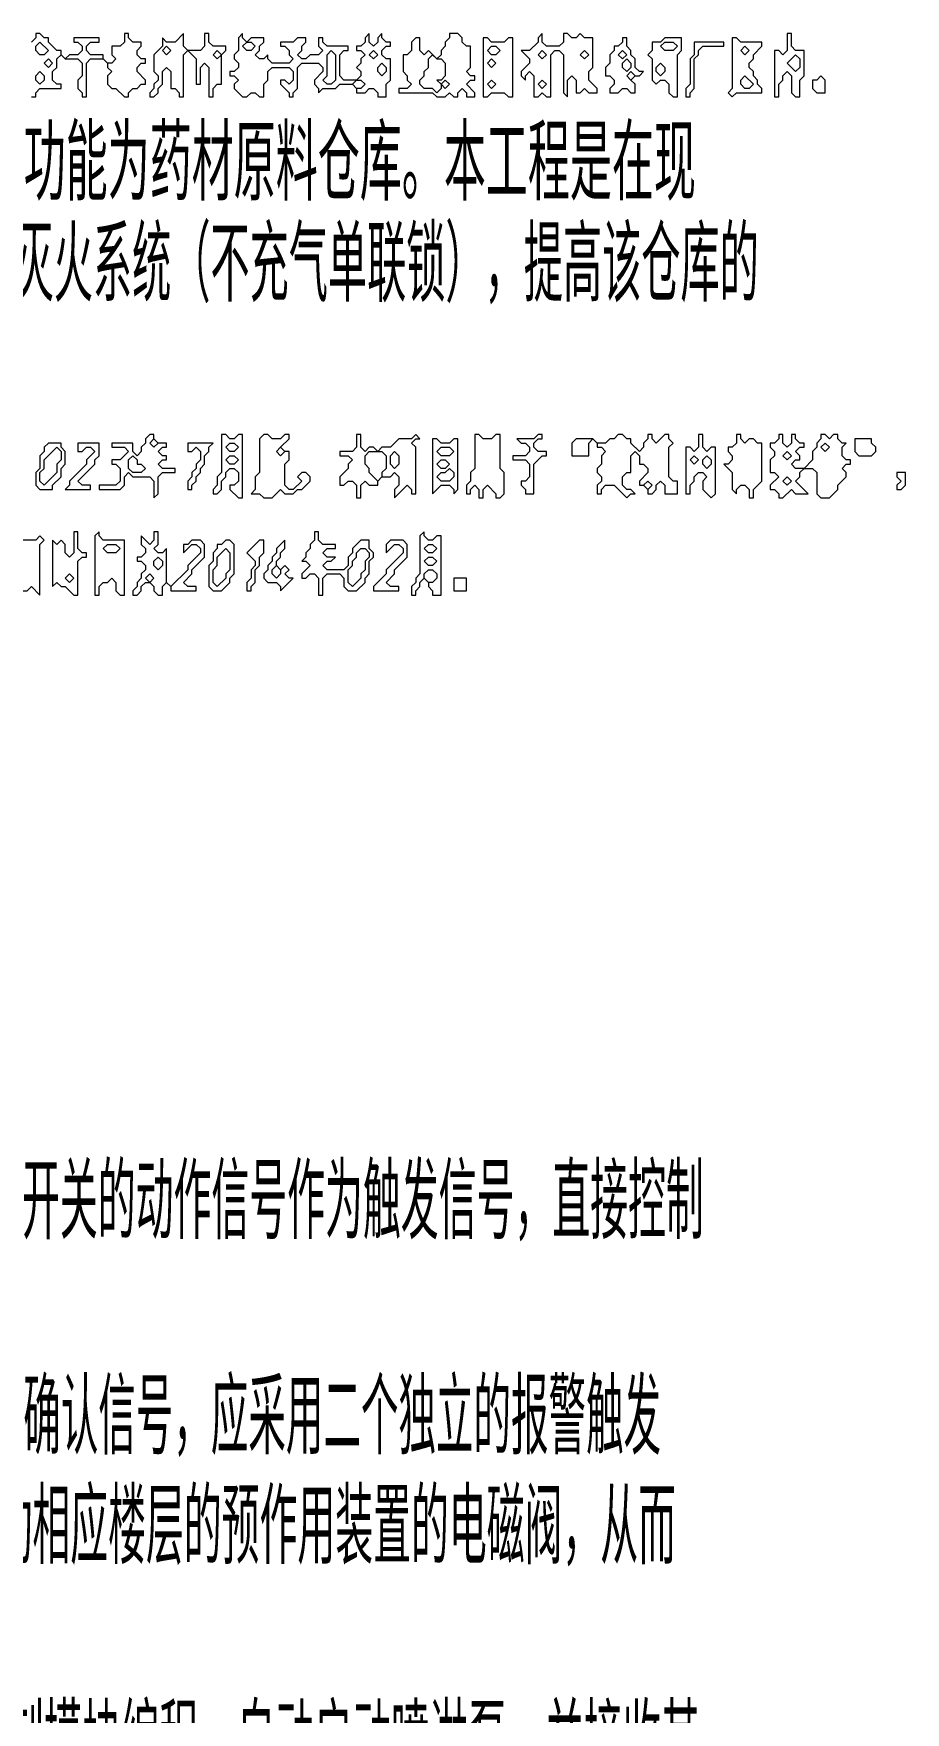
# Model space of a CAD drawing. Extents: x 67 to 2454, y 50 to 1737.
# Drawn here: x 1635.5 to 1842, y 857.3 to 1255 of the extents above; entities that cross this region are included whole.
import ezdxf

# ---------------------------------------------------------------- set-up
doc = ezdxf.new("R2010")
doc.units = 0
doc.layers.add('OCR_TEXT', color=6, linetype='Continuous', lineweight=0)
doc.layers.add('TEXT_FALLBACK_OUTLINE', color=2, linetype='Continuous', lineweight=0)
doc.styles.add('wqy-unicode', font='wqy-unicode.lff')

msp = doc.modelspace()

# ---------------------------------------------------------------- linework, layer by layer
at = {"layer": 'TEXT_FALLBACK_OUTLINE', "color": 2}
for points in [[(1636, 1255), (1636, 1254), (1635, 1253)], [(1635, 1240), (1636, 1240), (1636, 1241), (1637, 1242), (1642, 1242), (1642, 1243), (1641, 1243), (1640, 1244), (1640, 1246), (1641, 1247), (1641, 1249), (1642, 1250), (1643, 1249), (1646, 1249), (1647, 1248), (1647, 1245), (1646, 1244), (1646, 1242), (1647, 1241), (1647, 1240), (1648, 1240), (1648, 1248), (1649, 1249), (1652, 1249), (1653, 1248), (1653, 1247), (1654, 1246), (1653, 1245), (1653, 1243), (1654, 1242), (1655, 1242), (1657, 1240), (1658, 1240), (1658, 1241), (1659, 1242), (1660, 1242), (1661, 1243), (1662, 1243), (1662, 1244), (1660, 1246), (1660, 1247), (1661, 1248), (1662, 1248), (1662, 1249), (1661, 1249), (1660, 1250), (1660, 1251), (1661, 1252), (1661, 1253), (1659, 1253), (1658, 1254), (1658, 1255), (1657, 1255), (1657, 1253)], [(1657, 1253), (1656, 1252), (1654, 1252), (1654, 1250), (1655, 1249), (1654, 1248), (1653, 1248), (1652, 1249), (1652, 1250), (1649, 1250), (1648, 1251), (1648, 1252), (1649, 1253), (1651, 1253), (1651, 1254), (1645, 1254), (1645, 1253), (1646, 1253), (1647, 1252), (1647, 1251), (1646, 1250), (1644, 1250), (1643, 1249), (1642, 1250), (1642, 1251), (1641, 1251), (1639, 1253), (1639, 1254), (1638, 1254), (1637, 1255), (1636, 1255)], [(1685, 1255), (1684, 1254), (1684, 1251), (1683, 1250), (1683, 1249), (1684, 1248), (1684, 1247), (1683, 1246), (1682, 1246), (1682, 1245), (1683, 1245), (1684, 1244), (1683, 1243), (1683, 1242), (1685, 1240), (1686, 1240), (1687, 1241), (1688, 1241), (1689, 1240), (1690, 1240), (1690, 1243), (1691, 1244), (1691, 1246), (1692, 1247), (1696, 1247), (1697, 1246), (1697, 1244), (1696, 1243), (1695, 1244), (1694, 1244), (1694, 1243), (1696, 1241), (1696, 1240), (1697, 1240), (1697, 1241), (1698, 1242), (1698, 1247), (1699, 1248), (1703, 1248), (1704, 1247), (1704, 1246), (1702, 1244), (1702, 1243), (1703, 1242), (1703, 1241), (1704, 1242), (1707, 1242), (1708, 1243), (1711, 1243), (1712, 1242), (1712, 1241), (1714, 1241), (1715, 1242), (1716, 1242), (1717, 1241), (1717, 1240), (1719, 1240), (1719, 1243), (1720, 1244), (1720, 1249), (1719, 1249), (1718, 1250), (1718, 1251), (1719, 1252)], [(1690, 1254), (1687, 1254), (1686, 1253), (1685, 1254), (1685, 1255)], [(1719, 1252), (1720, 1252), (1720, 1253), (1719, 1253), (1718, 1254), (1718, 1255), (1717, 1254), (1717, 1253), (1716, 1252), (1715, 1253), (1715, 1255), (1714, 1254), (1714, 1253), (1713, 1252), (1712, 1252), (1712, 1251), (1713, 1251), (1714, 1250), (1713, 1249), (1713, 1248), (1712, 1247), (1713, 1246), (1713, 1245), (1712, 1244), (1709, 1244), (1708, 1245), (1708, 1250), (1709, 1251), (1710, 1251), (1710, 1252), (1705, 1252), (1704, 1253), (1704, 1254), (1703, 1254), (1703, 1252), (1704, 1251), (1703, 1250), (1701, 1250), (1700, 1249), (1699, 1249), (1698, 1250), (1699, 1251), (1699, 1252), (1700, 1253), (1700, 1254), (1698, 1254), (1697, 1253), (1694, 1253), (1694, 1252), (1695, 1252), (1696, 1251), (1696, 1250), (1697, 1249), (1696, 1248), (1692, 1248), (1691, 1249), (1691, 1250), (1690, 1249), (1689, 1249), (1688, 1250), (1689, 1251), (1689, 1252), (1690, 1253), (1690, 1254)], [(1774, 1160), (1773, 1159), (1772, 1159), (1771, 1158), (1769, 1158), (1768, 1159), (1764, 1159), (1763, 1158), (1763, 1155), (1767, 1155), (1767, 1158), (1768, 1159), (1769, 1158), (1769, 1157), (1770, 1157), (1771, 1156), (1770, 1155), (1770, 1153), (1769, 1152), (1769, 1151), (1770, 1150), (1770, 1149), (1769, 1148), (1769, 1146), (1770, 1146), (1770, 1147), (1771, 1148), (1773, 1148), (1776, 1145), (1777, 1146), (1778, 1146), (1777, 1147), (1776, 1147), (1775, 1148), (1775, 1150), (1776, 1151), (1777, 1151), (1777, 1155), (1778, 1156), (1779, 1155), (1779, 1153), (1780, 1153), (1781, 1152), (1781, 1151), (1779, 1149), (1779, 1148), (1780, 1148), (1781, 1147), (1781, 1146), (1782, 1146), (1783, 1147), (1783, 1148), (1784, 1149), (1785, 1148), (1785, 1146), (1788, 1146), (1788, 1149), (1787, 1149), (1786, 1150), (1786, 1157), (1787, 1158), (1786, 1159), (1786, 1160), (1785, 1160)], [(1785, 1160), (1783, 1158), (1782, 1159), (1782, 1160), (1781, 1160), (1781, 1159), (1780, 1158), (1780, 1157), (1779, 1156), (1777, 1158), (1777, 1159), (1776, 1159), (1775, 1160), (1774, 1160)], [(1812, 1160), (1812, 1159), (1811, 1158), (1810, 1158), (1810, 1157), (1811, 1156), (1811, 1155), (1810, 1154), (1810, 1151), (1811, 1151), (1812, 1150), (1810, 1148), (1810, 1147), (1811, 1147), (1812, 1146), (1812, 1145), (1813, 1145), (1815, 1147), (1816, 1146), (1819, 1146), (1816, 1149), (1817, 1150), (1817, 1151), (1818, 1152), (1820, 1152), (1821, 1151), (1821, 1146), (1822, 1145), (1824, 1145), (1826, 1147), (1826, 1148), (1828, 1150), (1828, 1151), (1827, 1152), (1828, 1153), (1829, 1153), (1829, 1154), (1828, 1154), (1827, 1155), (1827, 1157), (1828, 1158), (1827, 1158), (1826, 1159), (1826, 1160), (1825, 1160), (1824, 1159), (1823, 1160), (1822, 1160), (1822, 1159), (1821, 1158), (1821, 1157), (1820, 1156), (1820, 1154), (1818, 1152), (1816, 1152), (1815, 1153), (1816, 1154), (1817, 1154), (1817, 1155), (1816, 1156), (1817, 1157), (1818, 1157), (1818, 1158), (1817, 1158)], [(1817, 1158), (1816, 1159), (1816, 1160), (1815, 1160), (1815, 1158), (1814, 1157), (1813, 1158), (1813, 1160), (1812, 1160)]]:
    msp.add_lwpolyline(points, dxfattribs=at)
for points in [[(1636, 1252), (1637, 1253), (1639, 1251), (1638, 1250), (1637, 1250), (1636, 1251)], [(1671, 1255), (1669, 1253), (1667, 1253), (1666, 1254), (1666, 1252), (1664, 1250), (1664, 1246), (1665, 1245), (1665, 1244), (1664, 1243), (1664, 1242), (1663, 1241), (1663, 1240), (1664, 1240), (1665, 1241), (1665, 1242), (1666, 1243), (1666, 1246), (1667, 1247), (1668, 1246), (1668, 1242), (1669, 1242), (1670, 1241), (1670, 1240), (1671, 1240), (1671, 1250), (1672, 1251), (1674, 1249), (1674, 1243), (1675, 1243), (1675, 1247), (1676, 1248), (1677, 1247), (1677, 1240), (1678, 1240), (1678, 1242), (1679, 1243), (1680, 1243), (1680, 1250), (1681, 1251), (1681, 1252), (1678, 1252), (1677, 1253), (1677, 1255), (1676, 1255), (1676, 1252), (1675, 1251), (1672, 1251), (1671, 1252)], [(1685, 1252), (1686, 1253), (1687, 1253), (1688, 1252), (1687, 1251), (1686, 1251)], [(1734, 1255), (1734, 1254), (1733, 1253), (1733, 1252), (1732, 1251), (1732, 1250), (1731, 1249), (1729, 1251), (1728, 1250), (1727, 1251), (1727, 1254), (1726, 1254), (1725, 1253), (1725, 1251), (1724, 1250), (1723, 1250), (1723, 1246), (1724, 1245), (1724, 1244), (1725, 1243), (1724, 1242), (1722, 1242), (1722, 1241), (1730, 1241), (1731, 1240), (1733, 1240), (1734, 1241), (1735, 1240), (1736, 1240), (1736, 1241), (1737, 1242), (1738, 1241), (1738, 1240), (1740, 1240), (1740, 1241), (1738, 1243), (1739, 1244), (1740, 1244), (1740, 1245), (1739, 1245), (1738, 1246), (1739, 1247), (1739, 1252), (1738, 1252), (1737, 1253), (1737, 1254), (1736, 1255)], [(1742, 1254), (1742, 1240), (1743, 1240), (1744, 1241), (1747, 1241), (1748, 1240), (1749, 1240), (1749, 1254), (1748, 1254), (1747, 1253), (1744, 1253), (1743, 1254)], [(1756, 1255), (1755, 1254), (1755, 1253), (1753, 1251), (1751, 1251), (1753, 1249), (1753, 1248), (1751, 1246), (1751, 1245), (1752, 1244), (1752, 1245), (1753, 1246), (1754, 1245), (1754, 1240), (1755, 1240), (1756, 1241), (1757, 1240), (1758, 1240), (1758, 1250), (1759, 1251), (1760, 1251), (1761, 1250), (1761, 1241), (1762, 1240), (1762, 1244), (1763, 1245), (1764, 1244), (1764, 1241), (1765, 1241), (1766, 1242), (1767, 1241), (1769, 1241), (1769, 1242), (1767, 1244), (1767, 1246), (1768, 1247), (1768, 1254), (1766, 1254), (1765, 1255), (1764, 1254), (1763, 1254), (1762, 1255), (1761, 1255), (1761, 1253), (1760, 1252), (1757, 1252), (1756, 1253)], [(1775, 1254), (1775, 1253), (1774, 1252), (1773, 1252), (1773, 1251), (1772, 1250), (1772, 1248), (1771, 1247), (1771, 1245), (1772, 1245), (1773, 1244), (1773, 1243), (1772, 1242), (1772, 1241), (1774, 1241), (1775, 1242), (1776, 1242), (1777, 1241), (1778, 1241), (1778, 1243), (1777, 1244), (1778, 1245), (1779, 1245), (1780, 1246), (1779, 1246), (1778, 1247), (1778, 1249), (1777, 1250), (1777, 1251), (1776, 1252), (1776, 1254)], [(1785, 1254), (1784, 1253), (1782, 1253), (1782, 1251), (1781, 1250), (1782, 1249), (1782, 1244), (1783, 1243), (1784, 1244), (1785, 1244), (1786, 1243), (1786, 1241), (1787, 1240), (1788, 1240), (1788, 1250), (1789, 1251), (1789, 1254)], [(1784, 1252), (1785, 1253), (1787, 1253), (1788, 1252), (1787, 1251), (1785, 1251)], [(1792, 1253), (1792, 1250), (1791, 1249), (1791, 1243), (1790, 1242), (1790, 1240), (1791, 1240), (1791, 1241), (1792, 1242), (1792, 1249), (1793, 1250), (1793, 1251), (1794, 1252), (1799, 1252), (1799, 1253)], [(1801, 1254), (1801, 1242), (1800, 1241), (1801, 1240), (1802, 1241), (1808, 1241), (1808, 1242), (1807, 1243), (1807, 1244), (1806, 1245), (1806, 1246), (1805, 1247), (1805, 1248), (1806, 1249), (1806, 1250), (1808, 1252), (1808, 1253), (1803, 1253), (1802, 1254)], [(1814, 1255), (1814, 1251), (1813, 1250), (1812, 1251), (1811, 1251), (1811, 1240), (1812, 1240), (1812, 1243), (1813, 1244), (1813, 1245), (1814, 1246), (1815, 1245), (1815, 1241), (1816, 1240), (1817, 1240), (1817, 1244), (1818, 1245), (1818, 1251), (1816, 1251), (1815, 1252), (1815, 1255)], [(1638, 1248), (1639, 1249), (1640, 1248), (1639, 1247)], [(1666, 1251), (1667, 1252), (1668, 1251), (1667, 1250)], [(1678, 1250), (1679, 1251), (1680, 1250), (1679, 1249)], [(1705, 1250), (1706, 1251), (1707, 1250), (1707, 1244), (1706, 1243), (1705, 1243), (1704, 1244), (1705, 1245)], [(1715, 1250), (1716, 1251), (1717, 1250), (1716, 1249)], [(1729, 1249), (1730, 1250), (1731, 1249), (1732, 1249), (1733, 1248), (1733, 1245), (1732, 1244), (1731, 1244), (1732, 1243), (1732, 1242), (1731, 1241), (1730, 1242), (1728, 1242), (1727, 1243), (1727, 1244), (1728, 1245), (1728, 1246), (1729, 1247)], [(1743, 1251), (1744, 1252), (1745, 1252), (1746, 1251), (1745, 1250), (1744, 1250)], [(1743, 1248), (1744, 1249), (1745, 1248), (1744, 1247)], [(1755, 1250), (1756, 1251), (1757, 1250), (1756, 1249)], [(1765, 1250), (1766, 1251), (1767, 1250), (1766, 1249)], [(1774, 1250), (1775, 1251), (1776, 1250), (1775, 1249)], [(1775, 1248), (1776, 1249), (1777, 1248), (1777, 1247), (1776, 1246), (1775, 1247)], [(1803, 1251), (1804, 1252), (1805, 1251), (1804, 1250)], [(1816, 1250), (1817, 1249), (1817, 1247), (1816, 1246), (1814, 1248)], [(1636, 1245), (1637, 1246), (1638, 1245), (1638, 1244), (1637, 1243), (1636, 1244)], [(1717, 1247), (1718, 1248), (1719, 1247), (1719, 1246), (1718, 1245), (1717, 1246)], [(1776, 1245), (1777, 1246), (1778, 1245), (1777, 1244)], [(1783, 1247), (1784, 1248), (1785, 1247), (1785, 1246), (1784, 1245), (1783, 1246)], [(1803, 1244), (1804, 1245), (1806, 1243), (1805, 1242), (1804, 1242), (1803, 1243)], [(1822, 1245), (1821, 1244), (1820, 1244), (1820, 1242), (1821, 1241), (1823, 1241), (1823, 1244)], [(1711, 1243), (1712, 1244), (1713, 1244), (1714, 1243), (1713, 1242), (1712, 1242)], [(1732, 1243), (1733, 1244), (1734, 1243), (1733, 1242)], [(1743, 1243), (1744, 1244), (1745, 1243), (1744, 1242)], [(1755, 1243), (1756, 1244), (1757, 1243), (1756, 1242)], [(1639, 1158), (1638, 1157), (1638, 1156), (1637, 1155), (1637, 1152), (1636, 1151), (1636, 1148), (1637, 1147), (1640, 1147), (1640, 1148), (1642, 1150), (1642, 1152), (1643, 1153), (1643, 1156), (1642, 1157), (1642, 1158)], [(1646, 1158), (1646, 1156), (1647, 1156), (1648, 1157), (1649, 1157), (1650, 1156), (1648, 1154), (1648, 1153), (1644, 1149), (1644, 1148), (1643, 1147), (1649, 1147), (1649, 1148), (1647, 1148), (1646, 1149), (1650, 1153), (1650, 1154), (1651, 1155), (1651, 1158)], [(1663, 1160), (1662, 1159), (1662, 1158), (1661, 1157), (1661, 1156), (1660, 1155), (1659, 1156), (1659, 1158), (1654, 1158), (1654, 1157), (1657, 1157), (1658, 1156), (1656, 1154), (1654, 1154), (1654, 1153), (1655, 1153), (1656, 1152), (1656, 1149), (1655, 1148), (1651, 1148), (1651, 1147), (1656, 1147), (1657, 1148), (1657, 1150), (1658, 1151), (1659, 1150), (1663, 1150), (1664, 1149), (1664, 1145), (1665, 1146), (1665, 1150), (1666, 1151), (1669, 1151), (1669, 1152), (1666, 1152), (1665, 1153), (1666, 1154), (1667, 1154), (1667, 1155), (1666, 1155), (1665, 1156), (1666, 1157), (1667, 1157), (1667, 1158), (1665, 1158), (1664, 1159), (1664, 1160)], [(1663, 1158), (1664, 1159), (1665, 1158), (1664, 1157)], [(1672, 1158), (1672, 1156), (1673, 1156), (1674, 1157), (1675, 1156), (1675, 1154), (1674, 1153), (1674, 1152), (1673, 1151), (1673, 1150), (1672, 1149), (1672, 1147), (1673, 1147), (1673, 1148), (1674, 1149), (1674, 1150), (1675, 1151), (1675, 1152), (1676, 1153), (1676, 1155), (1677, 1156), (1677, 1157), (1678, 1158)], [(1680, 1160), (1680, 1151), (1679, 1150), (1679, 1148), (1678, 1147), (1678, 1146), (1679, 1146), (1680, 1147), (1680, 1149), (1681, 1150), (1681, 1151), (1682, 1152), (1683, 1152), (1684, 1151), (1684, 1149), (1683, 1148), (1682, 1148), (1682, 1147), (1684, 1145), (1685, 1145), (1685, 1160), (1684, 1160), (1683, 1159), (1682, 1159), (1681, 1160)], [(1681, 1157), (1682, 1158), (1683, 1158), (1684, 1157), (1683, 1156), (1682, 1156)], [(1690, 1160), (1689, 1159), (1689, 1151), (1688, 1150), (1688, 1147), (1687, 1146), (1689, 1146), (1690, 1145), (1692, 1145), (1694, 1147), (1695, 1146), (1697, 1146), (1698, 1147), (1699, 1147), (1701, 1149), (1701, 1150), (1700, 1151), (1699, 1151), (1698, 1150), (1699, 1149), (1697, 1147), (1696, 1147), (1695, 1148), (1695, 1153), (1696, 1154), (1696, 1156), (1695, 1156), (1694, 1157), (1696, 1159), (1696, 1160), (1695, 1160), (1694, 1159), (1692, 1159), (1691, 1160)], [(1712, 1160), (1712, 1157), (1711, 1156), (1708, 1156), (1708, 1155), (1710, 1155), (1711, 1154), (1710, 1153), (1710, 1152), (1708, 1150), (1708, 1148), (1709, 1148), (1710, 1149), (1711, 1149), (1712, 1148), (1712, 1145), (1713, 1145), (1713, 1148), (1714, 1149), (1715, 1148), (1717, 1148), (1717, 1149), (1718, 1150), (1720, 1150), (1721, 1151), (1722, 1150), (1722, 1148), (1721, 1147), (1721, 1145), (1724, 1148), (1725, 1147), (1725, 1146), (1726, 1146), (1726, 1157), (1725, 1158), (1726, 1159), (1727, 1159), (1726, 1160), (1725, 1159), (1722, 1159), (1720, 1157), (1718, 1157), (1717, 1156), (1716, 1157), (1715, 1157), (1714, 1156), (1713, 1157), (1713, 1160)], [(1730, 1159), (1730, 1146), (1732, 1148), (1734, 1148), (1735, 1147), (1735, 1146), (1736, 1147), (1736, 1159), (1735, 1159), (1734, 1158), (1732, 1158), (1731, 1159)], [(1740, 1160), (1740, 1152), (1739, 1151), (1739, 1149), (1738, 1148), (1738, 1146), (1739, 1146), (1739, 1147), (1740, 1148), (1741, 1147), (1741, 1145), (1742, 1145), (1742, 1147), (1743, 1148), (1745, 1146), (1745, 1145), (1746, 1145), (1747, 1146), (1747, 1151), (1746, 1152), (1746, 1160), (1745, 1160), (1744, 1159), (1742, 1159), (1741, 1160)], [(1755, 1160), (1754, 1159), (1750, 1159), (1751, 1158), (1752, 1158), (1753, 1157), (1753, 1156), (1752, 1155), (1749, 1155), (1749, 1154), (1752, 1154), (1753, 1153), (1753, 1150), (1752, 1149), (1751, 1149), (1751, 1148), (1752, 1147), (1752, 1146), (1754, 1146), (1754, 1153), (1756, 1155), (1757, 1155), (1757, 1156), (1755, 1156), (1754, 1157), (1754, 1158), (1755, 1159), (1756, 1159), (1756, 1160)], [(1793, 1160), (1793, 1157), (1792, 1156), (1791, 1157), (1790, 1157), (1790, 1146), (1791, 1146), (1791, 1148), (1792, 1149), (1792, 1150), (1793, 1151), (1794, 1151), (1795, 1150), (1794, 1149), (1794, 1147), (1796, 1145), (1797, 1146), (1797, 1157), (1796, 1157), (1795, 1156), (1794, 1157), (1794, 1160)], [(1802, 1160), (1802, 1158), (1801, 1157), (1800, 1157), (1800, 1156), (1801, 1155), (1801, 1154), (1800, 1153), (1799, 1153), (1801, 1151), (1801, 1147), (1802, 1146), (1802, 1147), (1803, 1148), (1804, 1148), (1805, 1147), (1805, 1145), (1806, 1145), (1806, 1147), (1808, 1149), (1808, 1158), (1807, 1158), (1806, 1159), (1805, 1159), (1804, 1158), (1803, 1159), (1803, 1160)], [(1822, 1157), (1823, 1158), (1824, 1157), (1823, 1156)], [(1830, 1159), (1830, 1156), (1831, 1155), (1834, 1155), (1835, 1156), (1835, 1157), (1834, 1158), (1834, 1159)], [(1641, 1157), (1642, 1156), (1642, 1154), (1641, 1153), (1641, 1151), (1638, 1148), (1637, 1149), (1637, 1151), (1638, 1152), (1638, 1154)], [(1658, 1154), (1659, 1155), (1660, 1154), (1660, 1153), (1661, 1153), (1662, 1152), (1661, 1151), (1659, 1151), (1658, 1152)], [(1681, 1154), (1682, 1155), (1683, 1155), (1684, 1154), (1683, 1153), (1682, 1153)], [(1693, 1156), (1694, 1157), (1695, 1156), (1694, 1155)], [(1714, 1155), (1715, 1156), (1718, 1156), (1719, 1155), (1719, 1152), (1718, 1151), (1718, 1150), (1717, 1149), (1715, 1151), (1715, 1152), (1714, 1153)], [(1720, 1155), (1721, 1156), (1722, 1155), (1722, 1153), (1721, 1152), (1720, 1153)], [(1731, 1156), (1732, 1157), (1734, 1157), (1735, 1156), (1734, 1155), (1732, 1155)], [(1731, 1153), (1732, 1154), (1733, 1154), (1734, 1153), (1733, 1152), (1732, 1152)], [(1791, 1154), (1792, 1155), (1793, 1154), (1792, 1153)], [(1794, 1154), (1795, 1155), (1796, 1154), (1796, 1153), (1795, 1152), (1794, 1153)], [(1813, 1155), (1814, 1156), (1815, 1155), (1814, 1154)], [(1733, 1151), (1734, 1152), (1735, 1151), (1735, 1150), (1734, 1149), (1732, 1149), (1731, 1150), (1732, 1151)], [(1813, 1149), (1814, 1150), (1815, 1149), (1814, 1148)], [(1840, 1151), (1840, 1150), (1841, 1149), (1840, 1148), (1840, 1147), (1841, 1147), (1842, 1148), (1842, 1151)], [(1780, 1148), (1781, 1149), (1782, 1148), (1781, 1147)], [(1630, 1136), (1630, 1122), (1631, 1122), (1632, 1123), (1634, 1123), (1635, 1124), (1637, 1122), (1637, 1134), (1638, 1135), (1637, 1136), (1636, 1135), (1632, 1135), (1631, 1136)], [(1645, 1137), (1645, 1132), (1644, 1131), (1643, 1132), (1643, 1134), (1642, 1135), (1641, 1134), (1640, 1135), (1640, 1124), (1641, 1125), (1642, 1124), (1643, 1124), (1645, 1122), (1646, 1122), (1646, 1130), (1647, 1131), (1648, 1131), (1648, 1132), (1647, 1132), (1646, 1133), (1646, 1137)], [(1651, 1137), (1650, 1136), (1650, 1122), (1651, 1122), (1651, 1124), (1652, 1125), (1653, 1125), (1654, 1126), (1655, 1125), (1655, 1123), (1656, 1122), (1657, 1122), (1657, 1135), (1652, 1135), (1651, 1136)], [(1652, 1133), (1653, 1134), (1655, 1134), (1656, 1133), (1655, 1132), (1653, 1132)], [(1664, 1137), (1664, 1135), (1663, 1134), (1661, 1136), (1661, 1134), (1662, 1133), (1662, 1132), (1661, 1131), (1660, 1131), (1660, 1130), (1661, 1130), (1662, 1129), (1662, 1128), (1661, 1127), (1661, 1126), (1660, 1125), (1660, 1124), (1659, 1123), (1659, 1122), (1660, 1122), (1661, 1123), (1661, 1124), (1662, 1125), (1663, 1125), (1664, 1124), (1664, 1123), (1665, 1122), (1666, 1122), (1666, 1124), (1667, 1125), (1668, 1124), (1668, 1123), (1674, 1123), (1674, 1124), (1672, 1124), (1671, 1125), (1673, 1127), (1673, 1128), (1676, 1131), (1676, 1134), (1675, 1135), (1673, 1135), (1672, 1134), (1671, 1134), (1671, 1132), (1673, 1134), (1674, 1134), (1675, 1133), (1675, 1132), (1672, 1129), (1672, 1128), (1668, 1124), (1667, 1125), (1667, 1133), (1666, 1132), (1665, 1132), (1664, 1133), (1665, 1134), (1665, 1137)], [(1681, 1135), (1680, 1134), (1679, 1134), (1679, 1133), (1678, 1132), (1678, 1130), (1677, 1129), (1677, 1124), (1678, 1123), (1680, 1123), (1682, 1125), (1682, 1126), (1683, 1127), (1683, 1134), (1682, 1135)], [(1689, 1135), (1686, 1132), (1688, 1130), (1688, 1129), (1687, 1128), (1687, 1126), (1686, 1125), (1686, 1123), (1687, 1123), (1687, 1124), (1688, 1125), (1688, 1128), (1689, 1129), (1689, 1131), (1690, 1132), (1690, 1135)], [(1695, 1135), (1693, 1133), (1693, 1132), (1692, 1131), (1692, 1130), (1691, 1129), (1691, 1128), (1690, 1127), (1690, 1126), (1691, 1125), (1693, 1125), (1694, 1124), (1694, 1123), (1697, 1126), (1696, 1126), (1695, 1127), (1696, 1128), (1695, 1129), (1694, 1128), (1693, 1129), (1693, 1130), (1694, 1131), (1694, 1132), (1695, 1133)], [(1702, 1137), (1702, 1135), (1701, 1134), (1701, 1133), (1700, 1132), (1700, 1131), (1699, 1130), (1700, 1130), (1701, 1129), (1699, 1127), (1699, 1126), (1700, 1126), (1701, 1127), (1702, 1127), (1703, 1126), (1703, 1122), (1704, 1122), (1704, 1126), (1705, 1127), (1708, 1127), (1709, 1126), (1709, 1124), (1710, 1123), (1712, 1123), (1714, 1125), (1714, 1126), (1715, 1127), (1715, 1130), (1716, 1131), (1716, 1132), (1715, 1133), (1715, 1135), (1713, 1135), (1711, 1133), (1711, 1132), (1710, 1131), (1710, 1129), (1709, 1128), (1705, 1128), (1704, 1129), (1705, 1130), (1706, 1130), (1707, 1131), (1705, 1131), (1704, 1132), (1705, 1133), (1707, 1133), (1707, 1134), (1704, 1134), (1703, 1135), (1703, 1137)], [(1720, 1135), (1719, 1134), (1719, 1132), (1721, 1134), (1722, 1134), (1723, 1133), (1723, 1132), (1719, 1128), (1719, 1127), (1716, 1124), (1716, 1123), (1722, 1123), (1722, 1124), (1720, 1124), (1719, 1125), (1721, 1127), (1721, 1128), (1724, 1131), (1724, 1134), (1723, 1135)], [(1728, 1137), (1727, 1136), (1727, 1127), (1726, 1126), (1726, 1125), (1725, 1124), (1725, 1122), (1726, 1122), (1726, 1123), (1727, 1124), (1727, 1125), (1728, 1126), (1729, 1125), (1729, 1124), (1730, 1123), (1730, 1122), (1732, 1122), (1732, 1136), (1731, 1136), (1730, 1135), (1729, 1135), (1728, 1136)], [(1728, 1133), (1729, 1134), (1730, 1134), (1731, 1133), (1730, 1132), (1729, 1132)], [(1664, 1130), (1665, 1131), (1666, 1130), (1666, 1129), (1665, 1128), (1664, 1129)], [(1681, 1133), (1682, 1132), (1682, 1128), (1681, 1127), (1681, 1126), (1679, 1124), (1678, 1125), (1678, 1128), (1679, 1129), (1679, 1131)], [(1712, 1132), (1713, 1133), (1714, 1133), (1715, 1132), (1715, 1131), (1714, 1130), (1714, 1128), (1713, 1127), (1713, 1126), (1711, 1124), (1710, 1125), (1710, 1128), (1711, 1129), (1711, 1130), (1712, 1131)], [(1728, 1130), (1729, 1131), (1730, 1131), (1731, 1130), (1730, 1129), (1729, 1129)], [(1643, 1126), (1644, 1127), (1645, 1126), (1644, 1125)], [(1662, 1126), (1663, 1127), (1664, 1126), (1663, 1125)], [(1692, 1128), (1693, 1129), (1694, 1128), (1694, 1127), (1693, 1126), (1692, 1127)], [(1728, 1127), (1729, 1128), (1730, 1128), (1731, 1127), (1731, 1126), (1730, 1125), (1729, 1125), (1728, 1126)], [(1735, 1126), (1735, 1123), (1738, 1123), (1738, 1126)]]:
    msp.add_lwpolyline(points, close=True, dxfattribs=at)

# ---------------------------------------------------------------- texts
at = {"layer": 'OCR_TEXT', "color": 6, "style": 'wqy-unicode'}
for s, width, p in [('原建筑总建筑面积10367.6²，本次改造面积：10367.6m²，主要功能为药材原料仓库。本工程是在现', 0.467684, (1358.92, 1217.14)), ('有消防设施基础条件上，加强消防设施-即新增自动喷水（预作用）灭火系统（不充气单联锁），提高该仓库的', 0.436016, (1358.92, 1193.14)), ('4.1 系统干管压力开关、湿式报警阀压力开关、高位水箱出水管的流量开关的动作信号作为触发信号，直接控制', 0.42161, (1357.93, 971.14)), ('4.2 预作用装置控制方式：当火灾报警系统接收到联动触发信号(即火灾确认信号，应采用二个独立的报警触发', 0.417621, (1357.92, 920.14)), ('装置报警信号的“与”逻辑组合/后，联动控制器发出联动控制信号，启动相应楼层的预作用装置的电磁阀，从而', 0.421405, (1357.92, 894.14)), ('4.3 上述设备的动作信号传输至消防报警主机，消防控制室可通过控制摸块编程，自动启动喷淋泵，并接收其', 0.429503, (1357.93, 843.14))]:
    msp.add_text(s, height=15.6, dxfattribs=dict(at, width=width)).set_placement(p)

doc.saveas('drawing.dxf')
